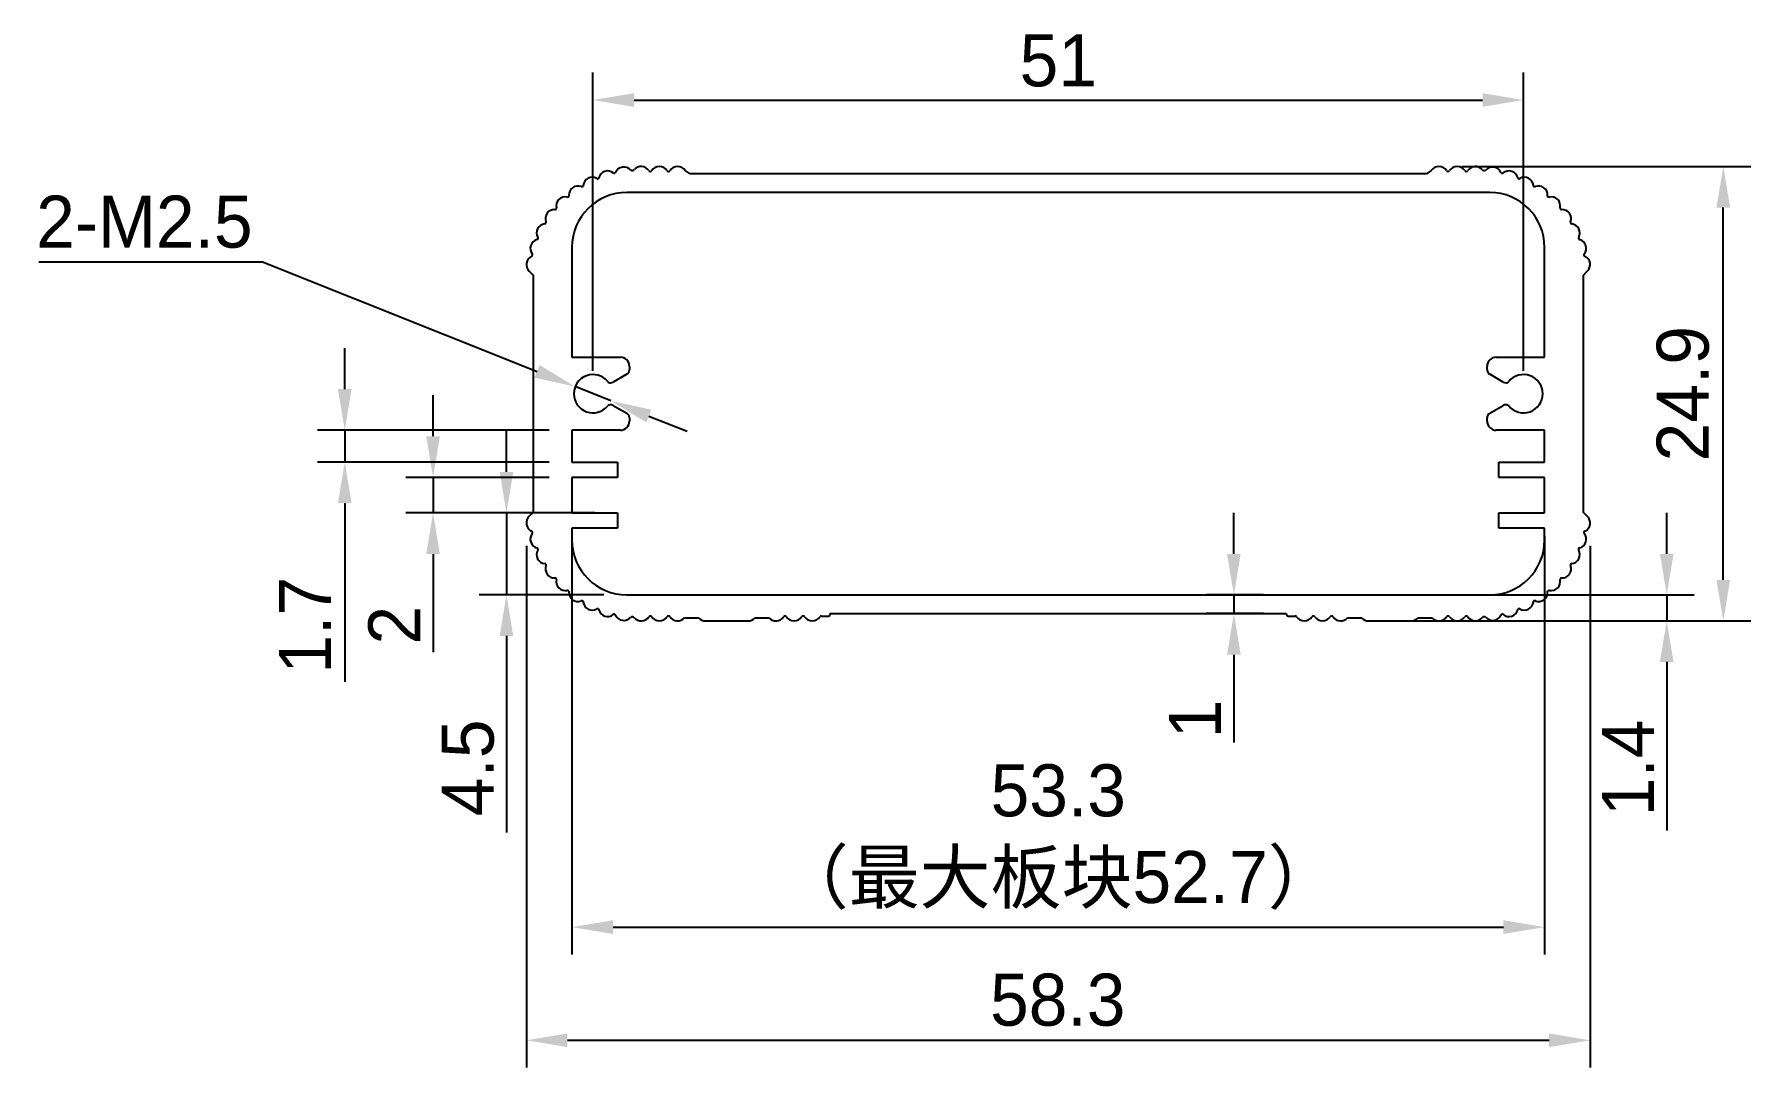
# Model space of a CAD drawing. Header units: millimetres. Extents: x 20140.9 to 20235, y -3010.9 to -2954.3.
import ezdxf

# ---------------------------------------------------------------- set-up
doc = ezdxf.new("R2010")
doc.units = ezdxf.units.MM
doc.header["$LTSCALE"] = 0.5
doc.header["$PDMODE"] = 35
for name, color, linetype, lineweight in [('3标注', 30, 'Continuous', 9), ('标注线', 7, 'Continuous', 13), ('粗实线', 7, 'Continuous', 25)]:
    doc.layers.add(name, color=color, linetype=linetype, lineweight=lineweight)
doc.styles.get("Standard").update_dxf_attribs({"font": ''})
doc.styles.get('Standard').set_extended_font_data('思源黑体 Normal')
doc.dimstyles.new('1比1 文字2.85', dxfattribs={"dimtxt": 2.85, "dimasz": 2.25, "dimexe": 1.5, "dimexo": 1.25, "dimgap": 0.7, "dimtad": 1, "dimdec": 1, "dimdsep": 46, "dimtxsty": 'Standard', "dimcen": 1.8, "dimadec": 0, "dimazin": 0, "dimtfac": 1, "dimtdec": 1, "dimtmove": 0, "dimatfit": 3, "dimfxl": 1, "dimarcsym": 0})
doc.dimstyles.new('1比1 文字2.85直径', dxfattribs={"dimtxt": 2.85, "dimasz": 2.25, "dimexe": 1.5, "dimexo": 1.25, "dimgap": 0.7, "dimtad": 1, "dimtih": 1, "dimtoh": 1, "dimdec": 1, "dimdsep": 46, "dimtxsty": 'Standard', "dimcen": 1.8, "dimadec": 0, "dimazin": 0, "dimtfac": 1, "dimtdec": 1, "dimtmove": 0, "dimatfit": 3, "dimfxl": 1, "dimarcsym": 0})

# ---------------------------------------------------------------- blocks, each defined once
blk = doc.blocks.new('*D81')
at = {"layer": 'Defpoints', "color": 0, "ltscale": 0.1}
for p in [(20217.914, -2961.512), (20233.5, -2961.512), (20216.385, -2986.412)]:
    blk.add_point(p, dxfattribs=at)
at = {"layer": '标注线', "color": 0, "lineweight": -2, "ltscale": 0.1}
for p, q in [((20219.164, -2961.512), (20235, -2961.512)), ((20233.5, -2984.162), (20233.5, -2963.762)), ((20217.635, -2986.412), (20235, -2986.412))]:
    blk.add_line(p, q, dxfattribs=at)
at = {"layer": '标注线', "color": 0, "ltscale": 0.1}
for points in [[(20233.125, -2963.762), (20233.875, -2963.762), (20233.5, -2961.512)], [(20233.125, -2984.162), (20233.875, -2984.162), (20233.5, -2986.412)]]:
    blk.add_solid(points, dxfattribs=at)
at = {"layer": '标注线', "color": 0, "ltscale": 0.1, "insert": (20229.849, -2973.962), "char_height": 2.85, "attachment_point": 2, "rotation": 90}
blk.add_mtext('24.9', dxfattribs=at)
blk = doc.blocks.new('*D82')
at = {"layer": 'Defpoints', "color": 0, "ltscale": 0.1}
for p in [(20222.553, -2957.869), (20171.553, -2973.962), (20222.553, -2973.962)]:
    blk.add_point(p, dxfattribs=at)
at = {"layer": '标注线', "color": 0, "lineweight": -2, "ltscale": 0.1}
for p, q in [((20171.553, -2972.712), (20171.553, -2956.369)), ((20222.553, -2972.712), (20222.553, -2956.369)), ((20173.803, -2957.869), (20220.303, -2957.869))]:
    blk.add_line(p, q, dxfattribs=at)
at = {"layer": '标注线', "color": 0, "ltscale": 0.1}
for points in [[(20173.803, -2957.494), (20173.803, -2958.244), (20171.553, -2957.869)], [(20220.303, -2957.494), (20220.303, -2958.244), (20222.553, -2957.869)]]:
    blk.add_solid(points, dxfattribs=at)
at = {"layer": '标注线', "color": 0, "ltscale": 0.1, "insert": (20197.053, -2954.269), "char_height": 2.85, "attachment_point": 2}
blk.add_mtext('51', dxfattribs=at)
blk = doc.blocks.new('*D83')
at = {"layer": 'Defpoints', "color": 0, "ltscale": 0.1}
for p in [(20167.902, -2981.043), (20226.204, -2981.043), (20226.204, -3009.392)]:
    blk.add_point(p, dxfattribs=at)
at = {"layer": '标注线', "color": 0, "lineweight": -2, "ltscale": 0.1}
for p, q in [((20167.902, -2982.293), (20167.902, -3010.892)), ((20226.204, -2982.293), (20226.204, -3010.892)), ((20170.152, -3009.392), (20223.954, -3009.392))]:
    blk.add_line(p, q, dxfattribs=at)
at = {"layer": '标注线', "color": 0, "ltscale": 0.1}
for points in [[(20170.152, -3009.017), (20170.152, -3009.767), (20167.902, -3009.392)], [(20223.954, -3009.017), (20223.954, -3009.767), (20226.204, -3009.392)]]:
    blk.add_solid(points, dxfattribs=at)
at = {"layer": '标注线', "color": 0, "ltscale": 0.1, "insert": (20197.024, -3005.741), "char_height": 2.85, "attachment_point": 2}
blk.add_mtext('58.3', dxfattribs=at)
blk = doc.blocks.new('*D84')
at = {"layer": 'Defpoints', "color": 0, "ltscale": 0.1}
for p in [(20172.903, -2980.497), (20166.81, -2984.987), (20173.403, -2984.987)]:
    blk.add_point(p, dxfattribs=at)
at = {"layer": '标注线', "color": 0, "lineweight": -2, "ltscale": 0.1}
for p, q in [((20166.81, -2978.247), (20166.81, -2975.997)), ((20171.653, -2980.497), (20165.31, -2980.497)), ((20166.81, -2980.497), (20166.81, -2984.987)), ((20172.153, -2984.987), (20165.31, -2984.987)), ((20166.81, -2987.237), (20166.81, -2998.004))]:
    blk.add_line(p, q, dxfattribs=at)
at = {"layer": '标注线', "color": 0, "ltscale": 0.1}
for points in [[(20166.435, -2978.247), (20167.185, -2978.247), (20166.81, -2980.497)], [(20166.435, -2987.237), (20167.185, -2987.237), (20166.81, -2984.987)]]:
    blk.add_solid(points, dxfattribs=at)
at = {"layer": '标注线', "color": 0, "ltscale": 0.1, "insert": (20163.26, -2994.462), "char_height": 2.85, "attachment_point": 2, "rotation": 90}
blk.add_mtext('4.5', dxfattribs=at)
blk = doc.blocks.new('*D85')
at = {"layer": 'Defpoints', "color": 0, "ltscale": 0.1}
for p in [(20170.403, -2978.547), (20162.789, -2980.497), (20170.403, -2980.497)]:
    blk.add_point(p, dxfattribs=at)
at = {"layer": '标注线', "color": 0, "lineweight": -2, "ltscale": 0.1}
for p, q in [((20162.789, -2976.297), (20162.789, -2974.047)), ((20169.153, -2978.547), (20161.289, -2978.547)), ((20162.789, -2978.547), (20162.789, -2980.497)), ((20169.153, -2980.497), (20161.289, -2980.497)), ((20162.789, -2982.747), (20162.789, -2988.131))]:
    blk.add_line(p, q, dxfattribs=at)
at = {"layer": '标注线', "color": 0, "ltscale": 0.1}
for points in [[(20162.414, -2976.297), (20163.164, -2976.297), (20162.789, -2978.547)], [(20162.414, -2982.747), (20163.164, -2982.747), (20162.789, -2980.497)]]:
    blk.add_solid(points, dxfattribs=at)
at = {"layer": '标注线', "color": 0, "ltscale": 0.1, "insert": (20159.239, -2986.647), "char_height": 2.85, "attachment_point": 2, "rotation": 90}
blk.add_mtext('2', dxfattribs=at)
blk = doc.blocks.new('*D86')
at = {"layer": 'Defpoints', "color": 0, "ltscale": 0.1}
for p in [(20170.403, -2975.962), (20157.949, -2977.707), (20170.403, -2977.707)]:
    blk.add_point(p, dxfattribs=at)
at = {"layer": '标注线', "color": 0, "lineweight": -2, "ltscale": 0.1}
for p, q in [((20157.949, -2973.712), (20157.949, -2971.462)), ((20169.153, -2975.962), (20156.449, -2975.962)), ((20157.949, -2975.962), (20157.949, -2977.707)), ((20169.153, -2977.707), (20156.449, -2977.707)), ((20157.949, -2979.957), (20157.949, -2989.745))]:
    blk.add_line(p, q, dxfattribs=at)
at = {"layer": '标注线', "color": 0, "ltscale": 0.1}
for points in [[(20157.574, -2973.712), (20158.324, -2973.712), (20157.949, -2975.962)], [(20157.574, -2979.957), (20158.324, -2979.957), (20157.949, -2977.707)]]:
    blk.add_solid(points, dxfattribs=at)
at = {"layer": '标注线', "color": 0, "ltscale": 0.1, "insert": (20154.349, -2986.647), "char_height": 2.85, "attachment_point": 2, "rotation": 90}
blk.add_mtext('1.7', dxfattribs=at)
blk = doc.blocks.new('*D87')
at = {"layer": 'Defpoints', "color": 0, "ltscale": 0.1}
for p in [(20206.677, -2984.987), (20209.551, -2984.987), (20209.551, -2986.012)]:
    blk.add_point(p, dxfattribs=at)
at = {"layer": '标注线', "color": 0, "lineweight": -2, "ltscale": 0.1}
for p, q in [((20206.677, -2982.737), (20206.677, -2980.487)), ((20208.301, -2984.987), (20205.177, -2984.987)), ((20206.677, -2984.987), (20206.677, -2986.012)), ((20208.301, -2986.012), (20205.177, -2986.012)), ((20206.677, -2988.262), (20206.677, -2993.068))]:
    blk.add_line(p, q, dxfattribs=at)
at = {"layer": '标注线', "color": 0, "ltscale": 0.1}
for points in [[(20206.302, -2982.737), (20207.052, -2982.737), (20206.677, -2984.987)], [(20206.302, -2988.262), (20207.052, -2988.262), (20206.677, -2986.012)]]:
    blk.add_solid(points, dxfattribs=at)
at = {"layer": '标注线', "color": 0, "ltscale": 0.1, "insert": (20204.552, -2991.79), "char_height": 2.85, "attachment_point": 5, "rotation": 90}
blk.add_mtext('1', dxfattribs=at)
blk = doc.blocks.new('*D88')
at = {"layer": 'Defpoints', "color": 0, "ltscale": 0.1}
for p in [(20215.22, -2984.987), (20230.4, -2984.987), (20215.22, -2986.412)]:
    blk.add_point(p, dxfattribs=at)
at = {"layer": '标注线', "color": 0, "lineweight": -2, "ltscale": 0.1}
for p, q in [((20230.4, -2982.737), (20230.4, -2980.487)), ((20216.47, -2984.987), (20231.9, -2984.987)), ((20230.4, -2984.987), (20230.4, -2986.412)), ((20216.47, -2986.412), (20231.9, -2986.412)), ((20230.4, -2988.662), (20230.4, -2997.901))]:
    blk.add_line(p, q, dxfattribs=at)
at = {"layer": '标注线', "color": 0, "ltscale": 0.1}
for points in [[(20230.025, -2982.737), (20230.775, -2982.737), (20230.4, -2984.987)], [(20230.025, -2988.662), (20230.775, -2988.662), (20230.4, -2986.412)]]:
    blk.add_solid(points, dxfattribs=at)
at = {"layer": '标注线', "color": 0, "ltscale": 0.1, "insert": (20228.275, -2994.462), "char_height": 2.85, "attachment_point": 5, "rotation": 90}
blk.add_mtext('1.4', dxfattribs=at)
blk = doc.blocks.new('*D89')
at = {"layer": 'Defpoints', "color": 0, "ltscale": 0.1}
for p in [(20170.578, -2973.572), (20172.528, -2974.352)]:
    blk.add_point(p, dxfattribs=at)
at = {"layer": '标注线', "color": 0, "lineweight": -2, "ltscale": 0.1}
for p, q in [((20141.185, -2966.728), (20153.448, -2966.728)), ((20153.448, -2966.728), (20168.488, -2972.738)), ((20172.528, -2974.352), (20170.578, -2973.572)), ((20174.617, -2975.186), (20176.707, -2976.021))]:
    blk.add_line(p, q, dxfattribs=at)
at = {"layer": '标注线', "color": 0, "ltscale": 0.1}
for points in [[(20168.628, -2972.389), (20168.349, -2973.086), (20170.578, -2973.572)], [(20174.756, -2974.838), (20174.478, -2975.535), (20172.528, -2974.352)]]:
    blk.add_solid(points, dxfattribs=at)
at = {"layer": '标注线', "color": 0, "ltscale": 0.1, "insert": (20146.967, -2964.552), "char_height": 2.85, "attachment_point": 5}
blk.add_mtext('2-M2.5', dxfattribs=at)
blk = doc.blocks.new('*D90')
at = {"layer": '3标注', "color": 0, "lineweight": -2, "ltscale": 0.1}
for p, q in [((20170.403, -2981.747), (20170.403, -3004.691)), ((20223.703, -2981.747), (20223.703, -3004.691)), ((20172.653, -3003.191), (20221.453, -3003.191))]:
    blk.add_line(p, q, dxfattribs=at)
at = {"layer": '3标注', "color": 0, "ltscale": 0.1}
for points in [[(20172.653, -3002.816), (20172.653, -3003.566), (20170.403, -3003.191)], [(20221.453, -3002.816), (20221.453, -3003.566), (20223.703, -3003.191)]]:
    blk.add_solid(points, dxfattribs=at)
at = {"layer": 'Defpoints', "color": 0, "ltscale": 0.1}
for p in [(20170.403, -2980.497), (20223.703, -2980.497), (20223.703, -3003.191)]:
    blk.add_point(p, dxfattribs=at)
at = {"layer": '3标注', "color": 0, "ltscale": 0.1, "insert": (20197.053, -2998.256), "char_height": 2.85, "attachment_point": 5}
blk.add_mtext('53.3\\P（最大板块52.7）', dxfattribs=at)

msp = doc.modelspace()

# ---------------------------------------------------------------- linework, layer by layer
at = {"layer": '粗实线'}
for p, q in [((20172.789, -2961.831), (20172.759, -2961.878)), ((20176.875, -2961.912), (20176.608, -2961.736)), ((20217.231, -2961.912), (20176.875, -2961.912)), ((20217.497, -2961.736), (20217.231, -2961.912)), ((20221.346, -2961.878), (20221.316, -2961.831)), ((20171.014, -2962.545), (20171.014, -2962.586)), ((20171.874, -2962.118), (20171.851, -2962.169)), ((20220.703, -2962.937), (20173.403, -2962.937)), ((20222.254, -2962.169), (20222.232, -2962.118)), ((20223.092, -2962.586), (20223.092, -2962.545)), ((20170.232, -2963.101), (20170.232, -2963.15)), ((20223.874, -2963.15), (20223.874, -2963.101)), ((20170.403, -2965.937), (20170.403, -2971.962)), ((20223.703, -2971.962), (20223.703, -2965.937)), ((20168.064, -2967.249), (20168.275, -2967.462)), ((20168.275, -2967.462), (20168.275, -2980.462)), ((20225.831, -2967.462), (20226.042, -2967.249)), ((20225.831, -2980.462), (20225.831, -2967.462)), ((20170.403, -2971.962), (20173.053, -2971.962)), ((20221.053, -2971.962), (20223.703, -2971.962)), ((20173.403, -2972.894), (20172.662, -2973.322)), ((20173.553, -2972.462), (20173.553, -2972.634)), ((20220.553, -2972.634), (20220.553, -2972.462)), ((20221.444, -2973.322), (20220.703, -2972.894)), ((20172.662, -2974.602), (20173.403, -2975.03)), ((20220.703, -2975.03), (20221.444, -2974.602)), ((20170.403, -2975.962), (20170.403, -2977.707)), ((20173.053, -2975.962), (20170.403, -2975.962)), ((20173.553, -2975.29), (20173.553, -2975.462)), ((20220.553, -2975.462), (20220.553, -2975.29)), ((20223.703, -2975.962), (20221.053, -2975.962)), ((20223.703, -2977.707), (20223.703, -2975.962)), ((20170.403, -2977.707), (20172.903, -2977.707)), ((20172.903, -2977.707), (20172.903, -2978.547)), ((20221.203, -2978.547), (20221.203, -2977.707)), ((20221.203, -2977.707), (20223.703, -2977.707)), ((20172.903, -2978.547), (20170.403, -2978.547)), ((20170.403, -2978.547), (20170.403, -2980.497)), ((20223.703, -2978.547), (20221.203, -2978.547)), ((20223.703, -2980.497), (20223.703, -2978.547)), ((20168.275, -2980.462), (20168.064, -2980.675)), ((20170.403, -2980.497), (20172.903, -2980.497)), ((20172.903, -2980.497), (20172.903, -2981.337)), ((20221.203, -2981.337), (20221.203, -2980.497)), ((20221.203, -2980.497), (20223.703, -2980.497)), ((20226.042, -2980.675), (20225.831, -2980.462)), ((20172.903, -2981.337), (20170.403, -2981.337)), ((20170.403, -2981.337), (20170.403, -2981.987)), ((20223.703, -2981.337), (20221.203, -2981.337)), ((20223.703, -2981.987), (20223.703, -2981.337)), ((20170.232, -2984.774), (20170.232, -2984.823)), ((20171.014, -2985.338), (20171.014, -2985.379)), ((20173.403, -2984.987), (20220.703, -2984.987)), ((20223.092, -2985.379), (20223.092, -2985.338)), ((20223.874, -2984.823), (20223.874, -2984.774)), ((20171.851, -2985.755), (20171.874, -2985.806)), ((20172.759, -2986.046), (20172.789, -2986.093)), ((20176.566, -2986.244), (20177.347, -2986.244)), ((20177.721, -2986.412), (20180.051, -2986.412)), ((20180.425, -2986.244), (20181.197, -2986.244)), ((20184.071, -2986.144), (20184.455, -2986.144)), ((20184.555, -2986.012), (20209.551, -2986.012)), ((20184.555, -2986.044), (20184.555, -2986.012)), ((20209.551, -2986.012), (20209.551, -2986.044)), ((20209.651, -2986.144), (20210.035, -2986.144)), ((20212.909, -2986.244), (20213.681, -2986.244)), ((20214.055, -2986.412), (20216.385, -2986.412)), ((20216.759, -2986.244), (20217.54, -2986.244)), ((20221.316, -2986.093), (20221.346, -2986.046)), ((20222.232, -2985.806), (20222.254, -2985.755))]:
    msp.add_line(p, q, dxfattribs=at)
for centre, radius, start, end in [((20172.355, -2962.253), 0.5, 51.55731, 164.44269), ((20172.728, -2961.783), 0.1, 231.55731, 288), ((20173.244, -2962.039), 0.5, 42.55731, 155.44269), ((20173.704, -2961.582), 0.151, 232.48083, 321.68035), ((20174.192, -2962.012), 0.5, 33.55731, 137.61145), ((20174.692, -2961.68), 0.1, 213.55731, 326.44269), ((20175.192, -2962.012), 0.5, 33.55731, 146.44269), ((20175.692, -2961.68), 0.1, 213.55731, 326.44269), ((20176.192, -2962.012), 0.5, 33.55731, 146.44269), ((20217.914, -2962.012), 0.5, 33.55731, 146.44269), ((20218.414, -2961.68), 0.1, 213.55731, 326.44269), ((20218.914, -2962.012), 0.5, 33.55731, 146.44269), ((20219.414, -2961.68), 0.1, 213.55731, 326.44269), ((20219.914, -2962.012), 0.5, 42.38855, 146.44269), ((20220.402, -2961.582), 0.151, 218.31965, 307.51917), ((20220.862, -2962.039), 0.5, 24.55731, 137.44269), ((20221.377, -2961.783), 0.1, 252, 308.44269), ((20221.75, -2962.253), 0.5, 15.55731, 128.44269), ((20170.732, -2963.08), 0.5, 69.55731, 182.44269), ((20173.403, -2965.937), 3, 90, 180), ((20170.941, -2962.518), 0.1, 249.55731, 316.92982), ((20171.511, -2962.602), 0.5, 60.55731, 173.44269), ((20171.806, -2962.08), 0.1, 240.55731, 297), ((20220.703, -2965.937), 3, 0, 90), ((20222.3, -2962.08), 0.1, 243, 299.44269), ((20222.595, -2962.602), 0.5, 6.55731, 119.44269), ((20223.165, -2962.518), 0.1, 223.07018, 290.44269), ((20223.374, -2963.08), 0.5, 357.55731, 110.44269), ((20169.443, -2964.369), 0.5, 87.55731, 200.44269), ((20169.469, -2963.769), 0.1, 267.55731, 310.63007), ((20169.448, -2963.793), 0.1, 328.36993, 11.44269), ((20170.037, -2963.674), 0.5, 78.55731, 191.44269), ((20170.156, -2963.085), 0.1, 258.55731, 319.87094), ((20223.95, -2963.085), 0.1, 220.12906, 281.44269), ((20224.069, -2963.674), 0.5, 348.55731, 101.44269), ((20224.657, -2963.793), 0.1, 168.55731, 211.63007), ((20224.637, -2963.769), 0.1, 229.36993, 272.44269), ((20224.663, -2964.369), 0.5, 339.55731, 92.44269), ((20168.965, -2965.148), 0.5, 96.55731, 209.44269), ((20168.897, -2964.552), 0.1, 276.55731, 319.63007), ((20168.881, -2964.578), 0.1, 337.36993, 20.44269), ((20225.225, -2964.578), 0.1, 159.55731, 202.63007), ((20225.209, -2964.552), 0.1, 220.36993, 263.44269), ((20225.14, -2965.148), 0.5, 330.55731, 83.44269), ((20168.616, -2965.992), 0.5, 105.55731, 218.44269), ((20168.455, -2965.414), 0.1, 285.55731, 328.63007), ((20168.443, -2965.443), 0.1, 346.36993, 29.44269), ((20225.663, -2965.443), 0.1, 150.55731, 193.63007), ((20225.651, -2965.414), 0.1, 211.36993, 254.44269), ((20225.49, -2965.992), 0.5, 321.55731, 74.44269), ((20168.402, -2966.881), 0.5, 114.55731, 227.44269), ((20168.153, -2966.335), 0.1, 294.55731, 337.63007), ((20168.146, -2966.365), 0.1, 355.36993, 38.44269), ((20225.96, -2966.365), 0.1, 141.55731, 184.63007), ((20225.953, -2966.335), 0.1, 202.36993, 245.44269), ((20225.704, -2966.881), 0.5, 312.55731, 65.44269), ((20173.053, -2972.462), 0.5, 0, 90), ((20221.053, -2972.462), 0.5, 90, 180), ((20171.553, -2973.962), 1.05, 39.79182, 320.20818), ((20172.513, -2973.162), 0.2, 219.79182, 270), ((20172.512, -2973.062), 0.3, 270.31142, 300), ((20173.253, -2972.634), 0.3, 300, 0), ((20220.853, -2972.634), 0.3, 180, 240), ((20221.594, -2973.062), 0.3, 240, 269.68858), ((20221.592, -2973.162), 0.2, 270, 320.20818), ((20222.553, -2973.962), 1.05, 219.79182, 140.20818), ((20172.513, -2974.762), 0.2, 90, 140.20818), ((20172.512, -2974.862), 0.3, 60, 89.68858), ((20173.253, -2975.29), 0.3, 0, 60), ((20220.853, -2975.29), 0.3, 120, 180), ((20221.594, -2974.862), 0.3, 90.31142, 120), ((20221.592, -2974.762), 0.2, 39.79182, 90), ((20173.053, -2975.462), 0.5, 270, 0), ((20221.053, -2975.462), 0.5, 180, 270), ((20168.402, -2981.043), 0.5, 132.55731, 245.44269), ((20225.704, -2981.043), 0.5, 294.55731, 47.44269), ((20168.616, -2981.932), 0.5, 141.55731, 254.44269), ((20168.153, -2981.589), 0.1, 22.36993, 65.44269), ((20168.146, -2981.559), 0.1, 321.55731, 4.63007), ((20225.49, -2981.932), 0.5, 285.55731, 38.44269), ((20225.953, -2981.589), 0.1, 114.55731, 157.63007), ((20225.96, -2981.559), 0.1, 175.36993, 218.44269), ((20168.965, -2982.776), 0.5, 150.55731, 263.44269), ((20168.455, -2982.51), 0.1, 31.36993, 74.44269), ((20168.443, -2982.481), 0.1, 330.55731, 13.63007), ((20173.403, -2981.987), 3, 180, 270), ((20220.703, -2981.987), 3, 270, 0), ((20225.14, -2982.776), 0.5, 276.55731, 29.44269), ((20225.663, -2982.481), 0.1, 166.36993, 209.44269), ((20225.651, -2982.51), 0.1, 105.55731, 148.63007), ((20168.897, -2983.372), 0.1, 40.36993, 83.44269), ((20169.443, -2983.555), 0.5, 159.55731, 272.44269), ((20168.881, -2983.346), 0.1, 339.55731, 22.63007), ((20224.663, -2983.555), 0.5, 267.55731, 20.44269), ((20225.225, -2983.346), 0.1, 157.36993, 200.44269), ((20225.209, -2983.372), 0.1, 96.55731, 139.63007), ((20169.469, -2984.155), 0.1, 49.36993, 92.44269), ((20169.448, -2984.131), 0.1, 348.55731, 31.63007), ((20170.037, -2984.25), 0.5, 168.55731, 281.44269), ((20224.069, -2984.25), 0.5, 258.55731, 11.44269), ((20224.657, -2984.131), 0.1, 148.36993, 191.44269), ((20224.637, -2984.155), 0.1, 87.55731, 130.63007), ((20170.156, -2984.839), 0.1, 40.12906, 101.44269), ((20170.732, -2984.844), 0.5, 177.55731, 290.44269), ((20170.941, -2985.406), 0.1, 43.07018, 110.44269), ((20171.511, -2985.322), 0.5, 186.55731, 299.44269), ((20222.595, -2985.322), 0.5, 240.55731, 353.44269), ((20223.165, -2985.406), 0.1, 69.55731, 136.92982), ((20223.374, -2984.844), 0.5, 249.55731, 2.44269), ((20223.95, -2984.839), 0.1, 78.55731, 139.87094), ((20171.806, -2985.844), 0.1, 63, 119.44269), ((20172.355, -2985.671), 0.5, 195.55731, 308.44269), ((20172.728, -2986.141), 0.1, 72, 128.44269), ((20173.244, -2985.885), 0.5, 204.55731, 317.44269), ((20173.704, -2986.342), 0.151, 38.31965, 127.51917), ((20174.192, -2985.912), 0.5, 222.38855, 326.44269), ((20174.692, -2986.244), 0.1, 33.55731, 146.44269), ((20175.192, -2985.912), 0.5, 213.55731, 326.44269), ((20175.692, -2986.244), 0.1, 33.55731, 146.44269), ((20176.192, -2985.912), 0.5, 213.55731, 318.44605), ((20177.721, -2985.912), 0.5, 221.55395, 270), ((20180.051, -2985.912), 0.5, 270, 318.44605), ((20181.571, -2985.912), 0.5, 221.55395, 326.44269), ((20182.071, -2986.244), 0.1, 33.55731, 146.44269), ((20182.571, -2985.912), 0.5, 213.55731, 326.44269), ((20183.071, -2986.244), 0.1, 33.55731, 146.44269), ((20183.571, -2985.912), 0.5, 213.55731, 326.44269), ((20184.071, -2986.244), 0.1, 90, 146.44269), ((20184.455, -2986.044), 0.1, 270, 0), ((20209.651, -2986.044), 0.1, 180, 270), ((20210.035, -2986.244), 0.1, 33.55731, 90), ((20210.535, -2985.912), 0.5, 213.55731, 326.44269), ((20211.035, -2986.244), 0.1, 33.55731, 146.44269), ((20211.535, -2985.912), 0.5, 213.55731, 326.44269), ((20212.035, -2986.244), 0.1, 33.55731, 146.44269), ((20212.535, -2985.912), 0.5, 213.55731, 318.44605), ((20214.055, -2985.912), 0.5, 221.55395, 270), ((20216.385, -2985.912), 0.5, 270, 318.44605), ((20217.914, -2985.912), 0.5, 221.55395, 326.44269), ((20218.414, -2986.244), 0.1, 33.55731, 146.44269), ((20218.914, -2985.912), 0.5, 213.55731, 326.44269), ((20219.414, -2986.244), 0.1, 33.55731, 146.44269), ((20219.914, -2985.912), 0.5, 213.55731, 317.61145), ((20220.402, -2986.342), 0.151, 52.48083, 141.68035), ((20220.862, -2985.885), 0.5, 222.55731, 335.44269), ((20221.377, -2986.141), 0.1, 51.55731, 108), ((20221.75, -2985.671), 0.5, 231.55731, 344.44269), ((20222.3, -2985.844), 0.1, 60.55731, 117)]:
    msp.add_arc(centre, radius, start, end, dxfattribs=at)

# ---------------------------------------------------------------- dimensions: what is measured, and where the dimension line sits
at = {"layer": '3标注', "ltscale": 0.1}
dim = msp.add_linear_dim(base=(20223.703, -3003.191), p1=(20170.403, -2980.497), p2=(20223.703, -2980.497), text='<>\\P（最大板块52.7）', dimstyle='1比1 文字2.85', dxfattribs=at)
dim.commit()
dim.dimension.update_dxf_attribs({"geometry": '*D90', "text_midpoint": (20197.053, -3003.191), "dimtype": 160})
at = {"layer": '标注线', "ltscale": 0.1}
for base, p1, p2, picture, middle in [((20222.553, -2957.869), (20171.553, -2973.962), (20222.553, -2973.962), '*D82', (20197.053, -2957.869)), ((20226.204, -3009.392), (20167.902, -2981.043), (20226.204, -2981.043), '*D83', (20197.024, -3009.392))]:
    dim = msp.add_linear_dim(base=base, p1=p1, p2=p2, dimstyle='1比1 文字2.85', dxfattribs=at)
    dim.commit()
    dim.dimension.update_dxf_attribs({"geometry": picture, "text_midpoint": middle, "dimtype": 160})
for base, p1, p2, picture, middle in [((20233.5, -2961.512), (20216.385, -2986.412), (20217.914, -2961.512), '*D81', (20233.5, -2973.962)), ((20157.949, -2977.707), (20170.403, -2975.962), (20170.403, -2977.707), '*D86', (20157.949, -2986.647)), ((20162.788674395, -2980.497016815), (20170.402876342, -2978.547016815), (20170.402876342, -2980.497016815), '*D85', (20162.788674395, -2986.647016815)), ((20166.81, -2984.987), (20172.903, -2980.497), (20173.403, -2984.987), '*D84', (20166.81, -2994.462)), ((20206.677, -2984.987), (20209.551, -2986.012), (20209.551, -2984.987), '*D87', (20206.677, -2991.79)), ((20230.4, -2984.987), (20215.22, -2986.412), (20215.22, -2984.987), '*D88', (20230.4, -2994.462))]:
    dim = msp.add_linear_dim(base=base, p1=p1, p2=p2, angle=90, dimstyle='1比1 文字2.85', dxfattribs=at)
    dim.commit()
    dim.dimension.update_dxf_attribs({"geometry": picture, "text_midpoint": middle, "dimtype": 160})
dim = msp.add_diameter_dim_2p(p1=(20172.528, -2974.352), p2=(20170.578, -2973.572), text='2-M2.5', dimstyle='1比1 文字2.85直径', dxfattribs=at)
dim.commit()
dim.dimension.update_dxf_attribs({"geometry": '*D89', "text_midpoint": (20146.967, -2966.728), "dimtype": 163})

doc.saveas('drawing.dxf')
